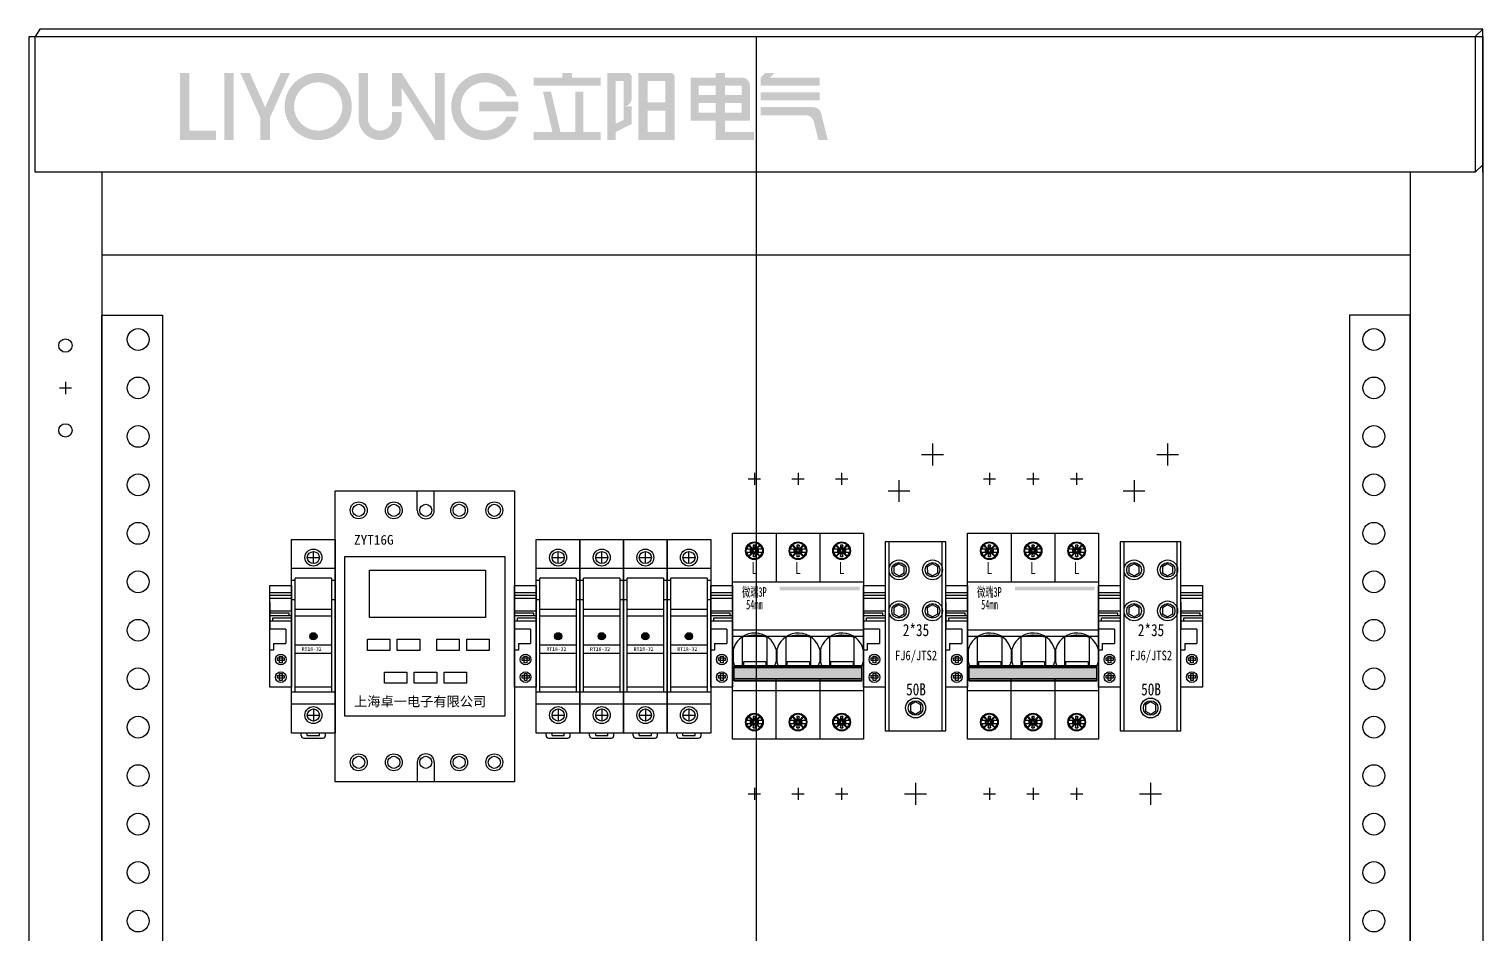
# Model space of a CAD drawing. Extents: x 978778 to 979378, y 79945 to 81548.
# Drawn here: x 978778 to 979378, y 81175 to 81548 of the extents above; entities that cross this region are included whole.
import ezdxf
from ezdxf.enums import TextEntityAlignment as Align

# ---------------------------------------------------------------- set-up
doc = ezdxf.new("R2010")
doc.units = 0
doc.header["$MEASUREMENT"] = 0
doc.linetypes.add('DASH', pattern=[0.35, 0.25, -0.1])
for name, color, linetype in [('EL-TEXT', 3, 'Continuous'), ('LY-JS-BJ', 7, 'Continuous'), ('LY-JS-YQJ', 7, 'Continuous')]:
    doc.layers.add(name, color=color, linetype=linetype)
doc.layers.add('LY-二次控制图', color=7, linetype='Continuous', lineweight=18)
doc.styles.add('-宋体', font='', dxfattribs={"width": 0.8})
doc.styles.add('LY-SJ-元器件', font='', dxfattribs={"width": 0.6, "height": 4})
doc.styles.add('LY-标签字样', font='', dxfattribs={"height": 4})
doc.styles.get('-宋体').set_extended_font_data('SimSun')
doc.styles.get('LY-SJ-元器件').set_extended_font_data('SimSun')
doc.styles.get('LY-标签字样').set_extended_font_data('SimSun')

# ---------------------------------------------------------------- blocks, each defined once
blk = doc.blocks.new('*U5')
at = {"layer": 'LY-JS-BJ', "color": 6}
blk.add_circle((0, 0), 4.5, dxfattribs=at)
blk = doc.blocks.new('*U6')
at = {"layer": 'LY-JS-BJ', "color": 0, "linetype": 'ByBlock', "lineweight": -2, "transparency": 16777216}
for p in [(0, 0), (0, -20), (0, -40), (0, -60), (0, -80), (0, -100), (0, -120), (0, -140), (0, -160), (0, -180), (0, -200), (0, -220), (0, -240)]:
    blk.add_blockref('*U5', p, dxfattribs=at)
blk = doc.blocks.new('*U7')
at = {"layer": 'LY-JS-BJ', "color": 6}
blk.add_circle((0, 0), 4.5, dxfattribs=at)
blk = doc.blocks.new('*U8')
at = {"layer": 'LY-JS-BJ', "color": 0, "linetype": 'ByBlock', "lineweight": -2, "transparency": 16777216}
for p in [(0, 0), (0, -20), (0, -40), (0, -60), (0, -80), (0, -100), (0, -120), (0, -140), (0, -160), (0, -180), (0, -200), (0, -220), (0, -240)]:
    blk.add_blockref('*U7', p, dxfattribs=at)
blk = doc.blocks.new('A$C17FD2090')
at = {"layer": 'LY-JS-BJ', "color": 0, "ltscale": 2}
for p, q in [((-2.5, 0), (2.5, 0)), ((0, 2.5), (0, -2.5))]:
    blk.add_line(p, q, dxfattribs=at)
at = {"layer": 'LY-JS-BJ', "color": 0, "linetype": 'Continuous', "lineweight": 25}
for centre in [(0, 17.5), (0, -17.5)]:
    blk.add_circle(centre, 2.75, dxfattribs=at)
blk = doc.blocks.new('911')
at = {"layer": 'LY-JS-BJ'}
for points in [[(-201.58, 15.72), (-207.13, 15.72), (-207.13, -23.88), (-199.21, -23.88), (-185.74, -23.88), (-185.74, -18.34), (-201.58, -18.34), (-201.58, -16.76)], [(-175.45, 15.72), (-180.99, 15.72), (-180.99, -23.88), (-175.45, -23.88)], [(-142.18, 15.72), (-147.73, 15.72), (-156.83, -4.52), (-165.94, 15.72), (-171.49, 15.72), (-159.61, -10.68), (-159.61, -23.88), (-154.06, -23.88), (-154.06, -10.68)], [(-96.25, -11.21), (-96.25, 15.72), (-101.79, 15.72), (-101.79, -11.21, 1), (-76.45, -11.21), (-76.45, -7.25), (-81.99, -7.25), (-81.99, -11.21, -1)], [(-76.45, 15.72), (-81.99, 15.72), (-81.99, -4.08), (-76.45, -4.08), (-76.45, 7), (-56.65, -23.88), (-51.1, -23.88), (-51.1, 15.72), (-56.65, 15.72), (-56.65, -15.17)], [(-8.45, -10.02), (-14.38, -10.02, -4.581742), (-14.38, 1.86), (-8.45, 1.86, 6.513131)], [(41.02, 12.94), (23.99, 12.94), (23.99, 15.72), (18.44, 15.72), (18.44, 12.94), (1.42, 12.94), (1.42, 8.19), (41.02, 8.19)], [(59.23, -4.08), (54.48, -4.08), (54.48, -12), (49.73, -14.38), (49.73, 10.96), (54.48, 10.96), (54.48, -4.08, 0.414214), (59.23, 0.67), (59.23, 13.34, 0.414214), (56.86, 15.72), (49.73, 15.72), (44.98, 15.72), (44.98, -23.88), (49.73, -23.88), (49.73, -19.13), (59.23, -14.38)], [(170.1, 12.94), (140.8, 12.94), (143.57, 15.72), (138.03, 15.72), (135.25, 12.94), (135.25, 8.19), (170.1, 8.19)], [(41.02, -19.13), (30.72, -19.13), (30.72, 4.63), (25.97, 4.63), (25.97, -19.13), (17.26, -19.13), (11.71, 4.63), (6.96, 4.63), (12.5, -19.13), (1.42, -19.13), (1.42, -23.88), (41.02, -23.88)], [(170.1, 4.23), (135.25, 4.23), (135.25, -0.52), (170.1, -0.52)], [(-7.74, -1.31), (-30.51, -1.31), (-30.51, -6.86), (-7.74, -6.86, 0.070346)], [(166.37, -4.48), (135.25, -4.48), (135.25, -9.23), (161.99, -9.23, -0.345496), (166.61, -12.85), (169.31, -23.88), (174.85, -23.88), (170.99, -8.1, 0.345496)]]:
    blk.add_hatch(color=7, dxfattribs=at).paths.add_polyline_path(points)
h = blk.add_hatch(color=7, dxfattribs=at)
h.paths.add_polyline_path([(-105.75, -4.08, 1), (-145.35, -4.08, 1)])
h.paths.add_polyline_path([(-139.81, -4.08, -1), (-111.29, -4.08, -1)], flags=16)
h = blk.add_hatch(color=7, dxfattribs=at)
h.paths.add_polyline_path([(84.58, 13.34, 0.414214), (82.2, 15.72), (63.19, 15.72), (63.19, -23.88), (84.58, -23.88)])
h.paths.add_polyline_path([(68.74, -19.13), (68.74, -6.46), (79.03, -6.46), (79.03, -19.13)], flags=16)
h.paths.add_polyline_path([(68.74, -1.71), (68.74, 10.96), (79.03, 10.96), (79.03, -1.71)], flags=16)
h = blk.add_hatch(color=7, dxfattribs=at)
h.paths.add_polyline_path([(124.17, 12.94), (114.27, 12.94), (114.27, 15.72), (108.72, 15.72), (108.72, 12.94), (94.07, 12.94), (94.07, -12.4), (108.72, -12.4), (108.72, -23.88), (131.29, -23.88), (131.29, -19.13), (114.27, -19.13), (114.27, -12.4), (128.92, -12.4), (128.92, 8.19, 0.414214)])
h.paths.add_polyline_path([(114.27, 8.19), (124.17, 8.19), (124.17, 2.65), (114.27, 2.65)], flags=16)
h.paths.add_polyline_path([(108.72, 8.19), (108.72, 2.65), (98.82, 2.65), (98.82, 8.19)], flags=16)
h.paths.add_polyline_path([(114.27, -2.1), (124.17, -2.1), (124.17, -7.65), (114.27, -7.65)], flags=16)
h.paths.add_polyline_path([(108.72, -2.1), (108.72, -7.65), (98.82, -7.65), (98.82, -2.1)], flags=16)
blk = doc.blocks.new('RT18保险 正视图')
at = {"layer": 'LY-JS-YQJ'}
blk.add_hatch(color=1, dxfattribs=at).paths.add_polyline_path([(1.5, -40, 1), (-1.5, -40, 1)])
for p, q in [((-9, -80), (-9, 0)), ((-9, 0), (9, 0)), ((9, 0), (9, -80)), ((0, -10.01), (0, -5.01)), ((-2.5, -7.51), (2.5, -7.51)), ((9, -12.01), (-9, -12.01)), ((-7.5, -17), (-9, -17)), ((7.5, -16), (-7.5, -16)), ((-7.5, -63), (-7.5, -16)), ((7.5, -16), (7.5, -63)), ((9, -17), (7.5, -17)), ((-7.5, -25), (-9, -25)), ((7.5, -29), (-7.5, -29)), ((9, -25), (7.5, -25)), ((7.5, -31.75), (-7.5, -31.75)), ((-7.5, -43.5), (7.5, -43.5)), ((-7.5, -46.9), (7.5, -46.9)), ((9, -63), (-9, -63)), ((7.5, -61), (-7.5, -61)), ((9, -67.99), (-9, -67.99)), ((0, -69.99), (0, -74.99)), ((-2.5, -72.49), (2.5, -72.49)), ((9, -80), (-9, -80)), ((-5, -81), (-5, -80)), ((-4, -82), (4, -82)), ((-2.5, -81), (-2.5, -80)), ((-2.5, -81), (2.5, -81)), ((2.5, -81), (2.5, -80)), ((5, -81), (5, -80))]:
    blk.add_line(p, q, dxfattribs=at)
for centre, radius in [((0, -7.51), 3.5), ((0, -7.51), 2.5), ((0, -72.49), 3.5), ((0, -72.49), 2.5)]:
    blk.add_circle(centre, radius, dxfattribs=at)
at = {"layer": 'LY-JS-YQJ', "color": 1}
blk.add_circle((0, -40), 1.5, dxfattribs=at)
at = {"layer": 'LY-JS-YQJ'}
for centre, start, end in [((-4, -81), 180, 270), ((4, -81), 270, 0)]:
    blk.add_arc(centre, 1, start, end, dxfattribs=at)
at = {"layer": 'LY-JS-YQJ', "insert": (-4.8, -44.5), "char_height": 1.5, "width": 12.3, "attachment_point": 1}
blk.add_mtext('RT18-32', dxfattribs=at)
blk = doc.blocks.new('RT18-32X-6A')
at = {"layer": 'LY-JS-YQJ'}
blk.add_blockref('RT18保险 正视图', (9, 80), dxfattribs=at)
blk = doc.blocks.new('KG316T')
at = {"layer": 'LY-JS-YQJ', "color": 0, "lineweight": -3}
for p, q in [((32.97, 111.67), (32.97, 119.67)), ((39.97, 111.67), (39.97, 119.67)), ((32.97, 7.67), (32.97, -0.33)), ((39.97, 7.67), (39.97, -0.33))]:
    blk.add_line(p, q, dxfattribs=at)
for points in [[(-0.9, 119.67), (73.1, 119.67), (73.1, -0.33), (-0.9, -0.33)], [(3.1, 92.67), (69.1, 92.67), (69.1, 26.67), (3.1, 26.67)]]:
    blk.add_lwpolyline(points, close=True, dxfattribs=at)
at = {"layer": 'LY-JS-YQJ'}
for points in [[(13.22, 86.96), (61.18, 86.96), (61.18, 67.43), (13.22, 67.43)], [(12.41, 58.52), (21.7, 58.52), (21.7, 53.88), (12.41, 53.88)], [(24.73, 58.52), (34.01, 58.52), (34.01, 53.88), (24.73, 53.88)], [(41.05, 58.52), (50.33, 58.52), (50.33, 53.88), (41.05, 53.88)], [(53.37, 58.52), (62.65, 58.52), (62.65, 53.88), (53.37, 53.88)], [(19.42, 44.91), (28.7, 44.91), (28.7, 40.28), (19.42, 40.28)], [(31.73, 44.91), (41.02, 44.91), (41.02, 40.28), (31.73, 40.28)], [(44.05, 44.91), (53.33, 44.91), (53.33, 40.28), (44.05, 40.28)]]:
    blk.add_lwpolyline(points, close=True, dxfattribs=at)
for centre, radius in [((8.8, 111.67), 3.5), ((8.8, 111.67), 2.5), ((23.3, 111.67), 3.5), ((23.3, 111.67), 2.5), ((36.47, 111.67), 2.5), ((50.26, 111.67), 3.5), ((50.26, 111.67), 2.5), ((64.77, 111.67), 3.5), ((64.77, 111.67), 2.5), ((8.8, 7.67), 3.5), ((8.8, 7.67), 2.5), ((23.3, 7.67), 3.5), ((23.3, 7.67), 2.5), ((36.47, 7.67), 2.5), ((50.26, 7.67), 3.5), ((50.26, 7.67), 2.5), ((64.77, 7.67), 3.5), ((64.77, 7.67), 2.5)]:
    blk.add_circle(centre, radius, dxfattribs=at)
for centre, start, end in [((36.47, 111.67), 180, 0), ((36.47, 7.67), 0, 180)]:
    blk.add_arc(centre, 3.5, start, end, dxfattribs=at)
at = {"layer": 'LY-JS-YQJ', "color": 0, "lineweight": -3, "char_height": 4, "attachment_point": 1, "style": 'LY-标签字样'}
for s, width, insert in [('ZYT16G', 17.7874, (6.88, 101.5)), ('上海卓一电子有限公司', 56.7224, (6.88, 34.77))]:
    blk.add_mtext_dynamic_manual_height_columns(s, width=width, gutter_width=20, heights=[0], dxfattribs=dict(at, insert=insert))
blk = doc.blocks.new('端子堵头')
at = {"layer": 'LY-JS-YQJ'}
for p, q in [((0, 39.03), (9, 39.03)), ((0, 37.96), (9, 37.96)), ((0, 36.73), (9, 36.73)), ((0, 35), (0, 24)), ((0, 31.48), (9, 31.48)), ((7.97, 30.59), (0, 30.59)), ((7.97, 29.53), (7.97, 30.59)), ((9, 35), (9, 24)), ((9, 34.58), (9, 33.47)), ((0, 29.53), (9, 29.53)), ((0, 27.32), (9, 27.32)), ((1.25, 27.32), (1.25, 28.56)), ((1.25, 28.56), (9, 28.56)), ((6.66, 24), (0, 24)), ((6.66, 24), (6.66, 18)), ((1.59, 15.27), (0, 15.27)), ((1.59, 18), (1.59, 15.27)), ((1.59, 18), (6.66, 18))]:
    blk.add_line(p, q, dxfattribs=at)
for points in [[(0, 42), (9, 42), (9, 0), (0, 0)], [(3.2, 12.05), (6.01, 12.05), (6.01, 10.99), (3.2, 10.99)], [(5.06, 12.84), (5.06, 10.03), (3.99, 10.03), (3.99, 12.84)], [(3.2, 4.76), (6.01, 4.76), (6.01, 3.69), (3.2, 3.69)], [(5.13, 5.6), (5.13, 2.79), (4.06, 2.79), (4.06, 5.6)]]:
    blk.add_lwpolyline(points, close=True, dxfattribs=at)
for centre in [(4.54, 11.43), (4.54, 4.14)]:
    blk.add_circle(centre, 2.23, dxfattribs=at)
blk = doc.blocks.new('A$C6ECE46AB')
at = {"layer": 'LY-二次控制图', "lineweight": -3}
for name, p in [('RT18-32X-6A', (9, -40)), ('RT18-32X-6A', (27, -40)), ('RT18-32X-6A', (45, -40)), ('RT18-32X-6A', (63, -40)), ('端子堵头', (0, -21)), ('端子堵头', (81, -21))]:
    blk.add_blockref(name, p, dxfattribs=at)
blk = doc.blocks.new('端子50B-2x35 1只')
at = {"color": 1}
for p, q in [((19.53, 118.51), (19.53, 109.51)), ((15.03, 114), (24.03, 114)), ((5.68, 103.51), (5.68, 94.51)), ((1.18, 99), (10.18, 99)), ((12.5, -21.5), (12.5, -30.5)), ((8, -26.01), (17, -26.01))]:
    blk.add_line(p, q, dxfattribs=at)
for p, q in [((25, 78), (0, 78)), ((0, 78), (0, 0)), ((1.5, 78), (1.5, 0)), ((23.5, 0), (23.5, 78)), ((25, 0), (25, 78)), ((0, 0), (25, 0))]:
    blk.add_line(p, q)
for points in [[(5.69, 63.93), (7.85, 65.19), (7.84, 67.68), (5.67, 68.92), (3.52, 67.67), (3.53, 65.17)], [(19.54, 63.93), (21.7, 65.19), (21.69, 67.68), (19.53, 68.92), (17.37, 67.67), (17.38, 65.17)], [(5.69, 47.02), (7.85, 48.27), (7.84, 50.77), (5.67, 52.01), (3.52, 50.75), (3.53, 48.26)], [(19.54, 47.02), (21.7, 48.27), (21.69, 50.77), (19.53, 52.01), (17.37, 50.75), (17.38, 48.26)], [(12.55, 6.92), (14.7, 8.18), (14.7, 10.67), (12.53, 11.91), (10.37, 10.66), (10.38, 8.16)]]:
    blk.add_lwpolyline(points, close=True)
for centre, radius in [((5.68, 66.43), 4.11), ((5.68, 66.43), 3.02), ((19.53, 66.43), 4.11), ((19.53, 66.43), 3.02), ((5.68, 49.51), 4.11), ((5.68, 49.51), 3.02), ((19.53, 49.51), 4.11), ((19.53, 49.51), 3.02), ((12.54, 9.42), 4.11), ((12.54, 9.42), 3.02)]:
    blk.add_circle(centre, radius)
for p in [(-9, 18), (25, 18)]:
    blk.add_blockref('端子堵头', p)
at = {"layer": 'EL-TEXT', "color": 0, "linetype": 'ByBlock', "lineweight": -3, "style": '-宋体', "width": 0.8}
for s, height, p in [('2*35', 5, (12.7, 41.58)), ('FJ6/JTS2', 4, (12.7, 31.11)), ('50B', 5, (12.7, 17.12))]:
    blk.add_text(s, height=height, dxfattribs=at).set_placement(p, align=Align.MIDDLE_CENTER)
blk = doc.blocks.new('微端3P-54mm-2022.1')
h = blk.add_hatch(color=3)
h.dxf.hatch_style = 1
h.paths.add_polyline_path([(52.5, 19), (52.5, 20.5), (19.5, 20.5), (19.5, 19)])
h = blk.add_hatch(color=0)
h.dxf.hatch_style = 1
h.paths.add_polyline_path([(53.3, -17.47), (53.3, -12.97), (0.7, -12.97), (0.7, -17.47)])
at = {"color": 1}
for p, q in [((9, 67.5), (9, 62.5)), ((27, 67.5), (27, 62.5)), ((45, 67.5), (45, 62.5)), ((6.5, 65), (11.5, 65)), ((24.5, 65), (29.5, 65)), ((42.5, 65), (47.5, 65)), ((0, 0), (54, 0)), ((6.5, -65), (11.5, -65)), ((9, -62.5), (9, -67.5)), ((24.5, -65), (29.5, -65)), ((27, -62.5), (27, -67.5)), ((42.5, -65), (47.5, -65)), ((45, -62.5), (45, -67.5))]:
    blk.add_line(p, q, dxfattribs=at)
at = {"color": 0}
for p, q in [((0, -42.5), (0, 42.5)), ((0, 42.5), (54, 42.5)), ((18, 42.5), (18, 22.5)), ((36, 42.5), (36, 22.5)), ((54, 42.5), (54, -42.5)), ((0, 22.5), (54, 22.5)), ((54, 2.5), (0, 2.5)), ((18, -42.5), (18, -17.47)), ((36, -17.47), (36, -42.5)), ((54, -22.5), (0, -22.5)), ((54, -42.5), (0, -42.5))]:
    blk.add_line(p, q, dxfattribs=at)
at = {"color": 0, "linetype": 'Continuous', "lineweight": 25}
for p, q in [((6.7, 37.82), (6.49, 37.61)), ((6.49, 37.61), (6.6, 37.5)), ((6.6, 37.5), (8.15, 35.95)), ((6.81, 37.71), (6.7, 37.82)), ((8.39, 36.13), (6.81, 37.71)), ((8.5, 37.66), (8.5, 36.46)), ((8.5, 37.66), (8.85, 36.31)), ((9.5, 37.66), (8.5, 37.66)), ((8.5, 36.46), (8.85, 35.96)), ((9.15, 36.31), (8.85, 36.31)), ((8.85, 36.31), (8.85, 35.96)), ((9.5, 37.66), (9.15, 36.31)), ((9.5, 36.46), (9.15, 35.96)), ((9.15, 35.96), (9.15, 36.31)), ((9.5, 36.46), (9.5, 37.66)), ((11.19, 37.71), (9.61, 36.13)), ((9.85, 35.95), (11.4, 37.5)), ((11.3, 37.82), (11.19, 37.71)), ((11.51, 37.61), (11.3, 37.82)), ((11.4, 37.5), (11.51, 37.61)), ((24.7, 37.82), (24.49, 37.61)), ((24.49, 37.61), (24.6, 37.5)), ((24.6, 37.5), (26.15, 35.95)), ((24.81, 37.71), (24.7, 37.82)), ((26.39, 36.13), (24.81, 37.71)), ((27.5, 37.66), (26.5, 37.66)), ((26.5, 37.66), (26.5, 36.46)), ((26.5, 37.66), (26.85, 36.31)), ((26.5, 36.46), (26.85, 35.96)), ((26.85, 36.31), (26.85, 35.96)), ((27.15, 36.31), (26.85, 36.31)), ((27.5, 37.66), (27.15, 36.31)), ((27.5, 36.46), (27.15, 35.96)), ((27.15, 35.96), (27.15, 36.31)), ((27.5, 36.46), (27.5, 37.66)), ((29.19, 37.71), (27.61, 36.13)), ((27.85, 35.95), (29.4, 37.5)), ((29.3, 37.82), (29.19, 37.71)), ((29.51, 37.61), (29.3, 37.82)), ((29.4, 37.5), (29.51, 37.61)), ((42.7, 37.82), (42.49, 37.61)), ((42.49, 37.61), (42.6, 37.5)), ((42.6, 37.5), (44.15, 35.95)), ((42.81, 37.71), (42.7, 37.82)), ((44.39, 36.13), (42.81, 37.71)), ((44.5, 37.66), (44.85, 36.31)), ((45.5, 37.66), (44.5, 37.66)), ((44.5, 37.66), (44.5, 36.46)), ((44.5, 36.46), (44.85, 35.96)), ((44.85, 36.31), (44.85, 35.96)), ((45.15, 36.31), (44.85, 36.31)), ((45.5, 37.66), (45.15, 36.31)), ((45.5, 36.46), (45.15, 35.96)), ((45.15, 35.96), (45.15, 36.31)), ((45.5, 36.46), (45.5, 37.66)), ((47.19, 37.71), (45.61, 36.13)), ((45.85, 35.95), (47.4, 37.5)), ((47.3, 37.82), (47.19, 37.71)), ((47.51, 37.61), (47.3, 37.82)), ((47.4, 37.5), (47.51, 37.61)), ((5.58, 34.71), (7.95, 34.71)), ((7.95, 35.91), (5.59, 35.91)), ((6.6, 33.12), (6.49, 33.01)), ((6.49, 33.01), (6.7, 32.8)), ((8.15, 34.67), (6.6, 33.12)), ((6.7, 32.8), (6.81, 32.91)), ((6.81, 32.91), (8.39, 34.49)), ((7.25, 35.91), (7.25, 34.71)), ((7.25, 35.91), (8, 35.46)), ((7.25, 34.71), (8, 35.16)), ((8, 35.46), (8, 35.16)), ((8.25, 35.46), (8, 35.46)), ((8, 35.16), (8.25, 35.16)), ((8.5, 34.16), (8.85, 34.65)), ((8.5, 32.96), (8.85, 34.31)), ((8.5, 34.16), (8.5, 32.96)), ((8.5, 32.96), (9.5, 32.96)), ((8.85, 34.65), (8.85, 34.31)), ((8.85, 34.31), (9.15, 34.31)), ((9, 31.81), (9, 32.06)), ((9.5, 34.16), (9.15, 34.66)), ((9.15, 34.31), (9.15, 34.66)), ((9.15, 34.31), (9.5, 32.96)), ((9.5, 32.96), (9.5, 34.16)), ((9.61, 34.49), (11.19, 32.91)), ((10, 35.46), (9.75, 35.46)), ((9.75, 35.16), (10, 35.16)), ((11.4, 33.12), (9.85, 34.67)), ((10.75, 35.91), (10, 35.46)), ((10, 35.16), (10, 35.46)), ((10.75, 34.71), (10, 35.16)), ((12.42, 35.91), (10.05, 35.91)), ((10.05, 34.71), (12.41, 34.71)), ((10.75, 34.71), (10.75, 35.91)), ((11.19, 32.91), (11.3, 32.8)), ((11.3, 32.8), (11.51, 33.01)), ((11.51, 33.01), (11.4, 33.12)), ((23.58, 34.71), (25.95, 34.71)), ((25.95, 35.91), (23.59, 35.91)), ((24.6, 33.12), (24.49, 33.01)), ((24.49, 33.01), (24.7, 32.8)), ((26.15, 34.67), (24.6, 33.12)), ((24.7, 32.8), (24.81, 32.91)), ((24.81, 32.91), (26.39, 34.49)), ((25.25, 35.91), (25.25, 34.71)), ((25.25, 35.91), (26, 35.46)), ((25.25, 34.71), (26, 35.16)), ((26, 35.46), (26, 35.16)), ((26.25, 35.46), (26, 35.46)), ((26, 35.16), (26.25, 35.16)), ((26.5, 34.16), (26.85, 34.65)), ((26.5, 32.96), (26.85, 34.31)), ((26.5, 34.16), (26.5, 32.96)), ((26.5, 32.96), (27.5, 32.96)), ((26.85, 34.65), (26.85, 34.31)), ((26.85, 34.31), (27.15, 34.31)), ((27, 31.81), (27, 32.06)), ((27.15, 34.31), (27.15, 34.66)), ((27.5, 34.16), (27.15, 34.66)), ((27.15, 34.31), (27.5, 32.96)), ((27.5, 32.96), (27.5, 34.16)), ((27.61, 34.49), (29.19, 32.91)), ((28, 35.46), (27.75, 35.46)), ((27.75, 35.16), (28, 35.16)), ((29.4, 33.12), (27.85, 34.67)), ((28.75, 35.91), (28, 35.46)), ((28, 35.16), (28, 35.46)), ((28.75, 34.71), (28, 35.16)), ((30.42, 35.91), (28.05, 35.91)), ((28.05, 34.71), (30.41, 34.71)), ((28.75, 34.71), (28.75, 35.91)), ((29.19, 32.91), (29.3, 32.8)), ((29.3, 32.8), (29.51, 33.01)), ((29.51, 33.01), (29.4, 33.12)), ((41.58, 34.71), (43.95, 34.71)), ((43.95, 35.91), (41.59, 35.91)), ((42.6, 33.12), (42.49, 33.01)), ((42.49, 33.01), (42.7, 32.8)), ((44.15, 34.67), (42.6, 33.12)), ((42.7, 32.8), (42.81, 32.91)), ((42.81, 32.91), (44.39, 34.49)), ((43.25, 35.91), (43.25, 34.71)), ((43.25, 35.91), (44, 35.46)), ((43.25, 34.71), (44, 35.16)), ((44, 35.46), (44, 35.16)), ((44.25, 35.46), (44, 35.46)), ((44, 35.16), (44.25, 35.16)), ((44.5, 34.16), (44.85, 34.65)), ((44.5, 32.96), (44.85, 34.31)), ((44.5, 34.16), (44.5, 32.96)), ((44.5, 32.96), (45.5, 32.96)), ((44.85, 34.65), (44.85, 34.31)), ((44.85, 34.31), (45.15, 34.31)), ((45, 31.81), (45, 32.06)), ((45.15, 34.31), (45.15, 34.66)), ((45.5, 34.16), (45.15, 34.66)), ((45.15, 34.31), (45.5, 32.96)), ((45.5, 32.96), (45.5, 34.16)), ((45.61, 34.49), (47.19, 32.91)), ((46, 35.46), (45.75, 35.46)), ((45.75, 35.16), (46, 35.16)), ((47.4, 33.12), (45.85, 34.67)), ((46.75, 35.91), (46, 35.46)), ((46, 35.16), (46, 35.46)), ((46.75, 34.71), (46, 35.16)), ((48.42, 35.91), (46.05, 35.91)), ((46.05, 34.71), (48.41, 34.71)), ((46.75, 34.71), (46.75, 35.91)), ((47.19, 32.91), (47.3, 32.8)), ((47.3, 32.8), (47.51, 33.01)), ((47.51, 33.01), (47.4, 33.12)), ((0.25, -5.47), (0.25, -10.49)), ((4.1, -12.22), (4.1, -0.35)), ((14.1, -0.35), (14.1, -12.22)), ((17.95, -5.47), (17.95, -10.49)), ((18.25, -5.47), (18.25, -10.49)), ((22.1, -12.22), (22.1, -0.35)), ((32.1, -0.35), (32.1, -12.22)), ((35.95, -5.47), (35.95, -10.49)), ((36.25, -5.47), (36.25, -10.49)), ((40.1, -12.22), (40.1, -0.35)), ((50.1, -0.35), (50.1, -12.22)), ((53.95, -5.47), (53.95, -10.49)), ((4.45, -10.38), (4.45, -12.22)), ((4.45, -10.38), (13.75, -10.38)), ((13.75, -10.38), (13.75, -12.22)), ((22.45, -10.38), (22.45, -12.22)), ((22.45, -10.38), (31.75, -10.38)), ((31.75, -10.38), (31.75, -12.22)), ((40.45, -10.38), (40.45, -12.22)), ((40.45, -10.38), (49.75, -10.38)), ((49.75, -10.38), (49.75, -12.22)), ((53.3, -12.22), (0.7, -12.22)), ((0.7, -18.44), (0.7, -12.22)), ((53.3, -12.44), (0.7, -12.44)), ((53.3, -12.97), (0.7, -12.97)), ((0.7, -17.47), (53.3, -17.47)), ((53.3, -18.44), (53.3, -12.22)), ((0.7, -18.13), (53.3, -18.13)), ((0.7, -18.44), (53.3, -18.44)), ((5.58, -36), (7.95, -36)), ((7.95, -34.8), (5.59, -34.8)), ((6.7, -32.89), (6.49, -33.1)), ((6.49, -33.1), (6.6, -33.21)), ((6.6, -33.21), (8.15, -34.76)), ((6.81, -33), (6.7, -32.89)), ((8.39, -34.58), (6.81, -33)), ((7.25, -34.8), (7.25, -36)), ((7.25, -34.8), (8, -35.25)), ((7.25, -36), (8, -35.55)), ((8, -35.25), (8, -35.55)), ((8.25, -35.25), (8, -35.25)), ((8, -35.55), (8.25, -35.55)), ((8.5, -33.05), (8.85, -34.4)), ((9.5, -33.05), (8.5, -33.05)), ((8.5, -33.05), (8.5, -34.25)), ((8.5, -34.25), (8.85, -34.75)), ((9.15, -34.4), (8.85, -34.4)), ((8.85, -34.4), (8.85, -34.75)), ((9.5, -33.05), (9.15, -34.4)), ((9.5, -34.25), (9.15, -34.75)), ((9.15, -34.75), (9.15, -34.4)), ((9.5, -34.25), (9.5, -33.05)), ((11.19, -33), (9.61, -34.58)), ((10, -35.25), (9.75, -35.25)), ((9.75, -35.55), (10, -35.55)), ((9.85, -34.76), (11.4, -33.21)), ((10.75, -34.8), (10, -35.25)), ((10, -35.55), (10, -35.25)), ((10.75, -36), (10, -35.55)), ((12.42, -34.8), (10.05, -34.8)), ((10.05, -36), (12.41, -36)), ((10.75, -36), (10.75, -34.8)), ((11.3, -32.89), (11.19, -33)), ((11.51, -33.1), (11.3, -32.89)), ((11.4, -33.21), (11.51, -33.1)), ((23.58, -36), (25.95, -36)), ((25.95, -34.8), (23.59, -34.8)), ((24.7, -32.89), (24.49, -33.1)), ((24.49, -33.1), (24.6, -33.21)), ((24.6, -33.21), (26.15, -34.76)), ((24.81, -33), (24.7, -32.89)), ((26.39, -34.58), (24.81, -33)), ((25.25, -34.8), (25.25, -36)), ((25.25, -34.8), (26, -35.25)), ((25.25, -36), (26, -35.55)), ((26, -35.25), (26, -35.55)), ((26.25, -35.25), (26, -35.25)), ((26, -35.55), (26.25, -35.55)), ((26.5, -33.05), (26.5, -34.25)), ((27.5, -33.05), (26.5, -33.05)), ((26.5, -33.05), (26.85, -34.4)), ((26.5, -34.25), (26.85, -34.75)), ((27.15, -34.4), (26.85, -34.4)), ((26.85, -34.4), (26.85, -34.75)), ((27.5, -33.05), (27.15, -34.4)), ((27.5, -34.25), (27.15, -34.75)), ((27.15, -34.75), (27.15, -34.4)), ((27.5, -34.25), (27.5, -33.05)), ((29.19, -33), (27.61, -34.58)), ((28, -35.25), (27.75, -35.25)), ((27.75, -35.55), (28, -35.55)), ((27.85, -34.76), (29.4, -33.21)), ((28.75, -34.8), (28, -35.25)), ((28, -35.55), (28, -35.25)), ((28.75, -36), (28, -35.55)), ((30.42, -34.8), (28.05, -34.8)), ((28.05, -36), (30.41, -36)), ((28.75, -36), (28.75, -34.8)), ((29.3, -32.89), (29.19, -33)), ((29.51, -33.1), (29.3, -32.89)), ((29.4, -33.21), (29.51, -33.1)), ((41.58, -36), (43.95, -36)), ((43.95, -34.8), (41.59, -34.8)), ((42.7, -32.89), (42.49, -33.1)), ((42.49, -33.1), (42.6, -33.21)), ((42.6, -33.21), (44.15, -34.76)), ((42.81, -33), (42.7, -32.89)), ((44.39, -34.58), (42.81, -33)), ((43.25, -34.8), (44, -35.25)), ((43.25, -34.8), (43.25, -36)), ((43.25, -36), (44, -35.55)), ((44, -35.25), (44, -35.55)), ((44.25, -35.25), (44, -35.25)), ((44, -35.55), (44.25, -35.55)), ((44.5, -33.05), (44.85, -34.4)), ((45.5, -33.05), (44.5, -33.05)), ((44.5, -33.05), (44.5, -34.25)), ((44.5, -34.25), (44.85, -34.75)), ((44.85, -34.4), (44.85, -34.75)), ((45.15, -34.4), (44.85, -34.4)), ((45.5, -33.05), (45.15, -34.4)), ((45.5, -34.25), (45.15, -34.75)), ((45.15, -34.75), (45.15, -34.4)), ((45.5, -34.25), (45.5, -33.05)), ((47.19, -33), (45.61, -34.58)), ((46, -35.25), (45.75, -35.25)), ((45.75, -35.55), (46, -35.55)), ((45.85, -34.76), (47.4, -33.21)), ((46.75, -34.8), (46, -35.25)), ((46, -35.55), (46, -35.25)), ((46.75, -36), (46, -35.55)), ((48.42, -34.8), (46.05, -34.8)), ((46.05, -36), (48.41, -36)), ((46.75, -36), (46.75, -34.8)), ((47.3, -32.89), (47.19, -33)), ((47.51, -33.1), (47.3, -32.89)), ((47.4, -33.21), (47.51, -33.1)), ((6.6, -37.59), (6.49, -37.7)), ((6.49, -37.7), (6.7, -37.91)), ((8.15, -36.04), (6.6, -37.59)), ((6.7, -37.91), (6.81, -37.8)), ((6.81, -37.8), (8.39, -36.22)), ((8.5, -36.55), (8.85, -36.05)), ((8.5, -37.75), (8.85, -36.4)), ((8.5, -36.55), (8.5, -37.75)), ((8.5, -37.75), (9.5, -37.75)), ((8.85, -36.05), (8.85, -36.4)), ((8.85, -36.4), (9.15, -36.4)), ((9, -38.9), (9, -38.65)), ((9.5, -36.55), (9.15, -36.05)), ((9.15, -36.4), (9.15, -36.05)), ((9.15, -36.4), (9.5, -37.75)), ((9.5, -37.75), (9.5, -36.55)), ((9.61, -36.22), (11.19, -37.8)), ((11.4, -37.59), (9.85, -36.04)), ((11.19, -37.8), (11.3, -37.91)), ((11.3, -37.91), (11.51, -37.7)), ((11.51, -37.7), (11.4, -37.59)), ((24.6, -37.59), (24.49, -37.7)), ((24.49, -37.7), (24.7, -37.91)), ((26.15, -36.04), (24.6, -37.59)), ((24.7, -37.91), (24.81, -37.8)), ((24.81, -37.8), (26.39, -36.22)), ((26.5, -36.55), (26.85, -36.05)), ((26.5, -37.75), (26.85, -36.4)), ((26.5, -36.55), (26.5, -37.75)), ((26.5, -37.75), (27.5, -37.75)), ((26.85, -36.05), (26.85, -36.4)), ((26.85, -36.4), (27.15, -36.4)), ((27, -38.9), (27, -38.65)), ((27.15, -36.4), (27.15, -36.05)), ((27.5, -36.55), (27.15, -36.05)), ((27.15, -36.4), (27.5, -37.75)), ((27.5, -37.75), (27.5, -36.55)), ((27.61, -36.22), (29.19, -37.8)), ((29.4, -37.59), (27.85, -36.04)), ((29.19, -37.8), (29.3, -37.91)), ((29.3, -37.91), (29.51, -37.7)), ((29.51, -37.7), (29.4, -37.59)), ((42.6, -37.59), (42.49, -37.7)), ((42.49, -37.7), (42.7, -37.91)), ((44.15, -36.04), (42.6, -37.59)), ((42.7, -37.91), (42.81, -37.8)), ((42.81, -37.8), (44.39, -36.22)), ((44.5, -36.55), (44.85, -36.05)), ((44.5, -37.75), (44.85, -36.4)), ((44.5, -36.55), (44.5, -37.75)), ((44.5, -37.75), (45.5, -37.75)), ((44.85, -36.05), (44.85, -36.4)), ((44.85, -36.4), (45.15, -36.4)), ((45, -38.9), (45, -38.65)), ((45.15, -36.4), (45.15, -36.05)), ((45.5, -36.55), (45.15, -36.05)), ((45.15, -36.4), (45.5, -37.75)), ((45.5, -37.75), (45.5, -36.55)), ((45.61, -36.22), (47.19, -37.8)), ((47.4, -37.59), (45.85, -36.04)), ((47.19, -37.8), (47.3, -37.91)), ((47.3, -37.91), (47.51, -37.7)), ((47.51, -37.7), (47.4, -37.59))]:
    blk.add_line(p, q, dxfattribs=at)
at = {"color": 0}
for centre, radius in [((9, 35.31), 3.64), ((9, 35.31), 3.39), ((27, 35.31), 3.64), ((27, 35.31), 3.39), ((45, 35.31), 3.64), ((45, 35.31), 3.39), ((9, -35.4), 3.64), ((9, -35.4), 3.39), ((27, -35.4), 3.64), ((27, -35.4), 3.39), ((45, -35.4), 3.64), ((45, -35.4), 3.39)]:
    blk.add_circle(centre, radius, dxfattribs=at)
at = {"color": 0, "linetype": 'Continuous', "lineweight": 25}
for centre in [(9, 35.31), (27, 35.31), (45, 35.31), (9, -35.4), (27, -35.4), (45, -35.4)]:
    blk.add_circle(centre, 3.5, dxfattribs=at)
for centre, radius, start, end in [((9, 35.31), 3.25, 137.64536, 169.36129), ((9, 35.31), 3.25, 47.64536, 132.35464), ((7.95, 36.46), 0.552, 270, 359.99998), ((10.05, 36.46), 0.552, 180, 270), ((9, 35.31), 3.25, 10.63871, 42.35464), ((27, 35.31), 3.25, 137.64536, 169.36129), ((27, 35.31), 3.25, 47.64536, 132.35464), ((25.95, 36.46), 0.552, 270, 359.99998), ((28.05, 36.46), 0.552, 180, 270), ((27, 35.31), 3.25, 10.63871, 42.35464), ((45, 35.31), 3.25, 137.64536, 169.36129), ((45, 35.31), 3.25, 47.64536, 132.35464), ((43.95, 36.46), 0.552, 270, 359.99998), ((46.05, 36.46), 0.552, 180, 270), ((45, 35.31), 3.25, 10.63871, 42.35464), ((9, 35.31), 3.25, 190.63871, 222.35464), ((9, 35.31), 3.25, 227.64536, 312.35465), ((7.95, 34.16), 0.552, 0, 89.99998), ((8.06, 37.76), 2.31, 274.68687, 276.01098), ((8.06, 32.85), 2.31, 83.23396, 85.2255), ((8.18, 36.73), 1.27, 275.74089, 278.13724), ((8.23, 34.32), 0.834, 77.87533, 83.34886), ((8.25, 36.21), 0.747, 278.13318, 282.18589), ((8.31, 35.96), 0.494, 282.02026, 298.83602), ((8.3, 34.65), 0.5, 58.0737, 77.8061), ((8.23, 36.09), 0.641, 299.00842, 316.94231), ((8.23, 34.53), 0.636, 37.8376, 58.38348), ((8.33, 36), 0.506, 316.51826, 337.4465), ((8.35, 34.62), 0.49, 22.02904, 37.48553), ((8.03, 36.13), 0.834, 337.60127, 343.05316), ((8.11, 34.52), 0.747, 18.16941, 22.23785), ((7.61, 34.36), 1.27, 15.76814, 18.17351), ((6.62, 36.56), 2.31, 342.93882, 344.92276), ((6.61, 34.07), 2.31, 14.71022, 16.03927), ((11.38, 36.56), 2.31, 195.07731, 196.40129), ((11.38, 34.06), 2.31, 162.93881, 164.92276), ((10.39, 36.26), 1.27, 196.13123, 198.52732), ((9.97, 34.49), 0.834, 157.60127, 163.05316), ((9.89, 36.09), 0.747, 198.52327, 202.57553), ((9.65, 35.99), 0.49, 202.36733, 217.76166), ((9.67, 34.62), 0.506, 136.51826, 157.4465), ((9.77, 36.09), 0.636, 218.11318, 238.57655), ((9.77, 34.53), 0.641, 119.00822, 136.94227), ((9.7, 35.97), 0.5, 238.26897, 257.92195), ((9.69, 34.65), 0.494, 102.02102, 118.83586), ((10.05, 34.16), 0.552, 90, 180.00002), ((9.77, 36.3), 0.834, 257.99032, 263.442), ((9.75, 34.41), 0.747, 98.13424, 102.18669), ((9.82, 33.89), 1.27, 95.74209, 98.13829), ((9.94, 37.76), 2.31, 263.32767, 265.31154), ((9.94, 32.85), 2.31, 94.68813, 96.01216), ((9, 35.31), 3.25, 317.64536, 349.36129), ((27, 35.31), 3.25, 190.63871, 222.35464), ((27, 35.31), 3.25, 227.64536, 312.35465), ((25.95, 34.16), 0.552, 0, 89.99998), ((26.06, 37.76), 2.31, 274.68687, 276.01098), ((26.06, 32.85), 2.31, 83.23396, 85.2255), ((26.18, 36.73), 1.27, 275.74089, 278.13724), ((26.23, 34.32), 0.834, 77.87533, 83.34886), ((26.25, 36.21), 0.747, 278.13318, 282.18589), ((26.31, 35.96), 0.494, 282.02026, 298.83602), ((26.3, 34.65), 0.5, 58.0737, 77.8061), ((26.23, 36.09), 0.641, 299.00842, 316.94231), ((26.23, 34.53), 0.636, 37.8376, 58.38348), ((26.33, 36), 0.506, 316.51826, 337.4465), ((26.35, 34.62), 0.49, 22.02904, 37.48553), ((26.03, 36.13), 0.834, 337.60127, 343.05316), ((26.11, 34.52), 0.747, 18.16941, 22.23785), ((25.61, 34.36), 1.27, 15.76814, 18.17351), ((24.62, 36.56), 2.31, 342.93882, 344.92276), ((24.61, 34.07), 2.31, 14.71022, 16.03927), ((29.38, 36.56), 2.31, 195.07731, 196.40129), ((29.38, 34.06), 2.31, 162.93881, 164.92276), ((28.39, 36.26), 1.27, 196.13123, 198.52732), ((27.97, 34.49), 0.834, 157.60127, 163.05316), ((27.89, 36.09), 0.747, 198.52327, 202.57553), ((27.65, 35.99), 0.49, 202.36733, 217.76166), ((27.67, 34.62), 0.506, 136.51826, 157.4465), ((27.77, 36.09), 0.636, 218.11318, 238.57655), ((27.77, 34.53), 0.641, 119.00822, 136.94227), ((27.7, 35.97), 0.5, 238.26897, 257.92195), ((27.69, 34.65), 0.494, 102.02102, 118.83586), ((28.05, 34.16), 0.552, 90, 180.00002), ((27.77, 36.3), 0.834, 257.99032, 263.442), ((27.75, 34.41), 0.747, 98.13424, 102.18669), ((27.82, 33.89), 1.27, 95.74209, 98.13829), ((27.94, 37.76), 2.31, 263.32767, 265.31154), ((27.94, 32.85), 2.31, 94.68813, 96.01216), ((27, 35.31), 3.25, 317.64536, 349.36129), ((45, 35.31), 3.25, 190.63871, 222.35464), ((45, 35.31), 3.25, 227.64536, 312.35465), ((43.95, 34.16), 0.552, 0, 89.99998), ((44.06, 37.76), 2.31, 274.68687, 276.01098), ((44.06, 32.85), 2.31, 83.23396, 85.2255), ((44.18, 36.73), 1.27, 275.74089, 278.13724), ((44.23, 34.32), 0.834, 77.87533, 83.34886), ((44.25, 36.21), 0.747, 278.13318, 282.18589), ((44.31, 35.96), 0.494, 282.02026, 298.83602), ((44.3, 34.65), 0.5, 58.0737, 77.8061), ((44.23, 36.09), 0.641, 299.00842, 316.94231), ((44.23, 34.53), 0.636, 37.8376, 58.38348), ((44.33, 36), 0.506, 316.51826, 337.4465), ((44.35, 34.62), 0.49, 22.02904, 37.48553), ((44.03, 36.13), 0.834, 337.60127, 343.05316), ((44.11, 34.52), 0.747, 18.16941, 22.23785), ((43.61, 34.36), 1.27, 15.76814, 18.17351), ((42.62, 36.56), 2.31, 342.93882, 344.92276), ((42.61, 34.07), 2.31, 14.71022, 16.03927), ((47.38, 36.56), 2.31, 195.07731, 196.40129), ((47.38, 34.06), 2.31, 162.93881, 164.92276), ((46.39, 36.26), 1.27, 196.13123, 198.52732), ((45.97, 34.49), 0.834, 157.60127, 163.05316), ((45.89, 36.09), 0.747, 198.52327, 202.57553), ((45.65, 35.99), 0.49, 202.36733, 217.76166), ((45.67, 34.62), 0.506, 136.51826, 157.4465), ((45.77, 36.09), 0.636, 218.11318, 238.57655), ((45.77, 34.53), 0.641, 119.00822, 136.94227), ((45.7, 35.97), 0.5, 238.26897, 257.92195), ((45.69, 34.65), 0.494, 102.02102, 118.83586), ((46.05, 34.16), 0.552, 90, 180.00002), ((45.77, 36.3), 0.834, 257.99032, 263.442), ((45.75, 34.41), 0.747, 98.13424, 102.18669), ((45.82, 33.89), 1.27, 95.74209, 98.13829), ((45.94, 37.76), 2.31, 263.32767, 265.31154), ((45.94, 32.85), 2.31, 94.68813, 96.01216), ((45, 35.31), 3.25, 317.64536, 349.36129), ((9.14, -7.83), 9.19, 87.8849, 160.4296), ((8.91, -15.23), 15.64, 94.69658, 107.92653), ((9.1, -16.72), 17.13, 89.99038, 94.9002), ((9.13, -16.15), 16.57, 75.72966, 90.11845), ((9.04, -7.86), 9.23, 15.04738, 87.25017), ((27.14, -7.83), 9.19, 87.8849, 160.4296), ((26.91, -15.23), 15.64, 94.69658, 107.92653), ((27.1, -16.72), 17.13, 89.99038, 94.9002), ((27.13, -16.15), 16.57, 75.72966, 90.11845), ((27.04, -7.86), 9.23, 15.04738, 87.25017), ((45.14, -7.83), 9.19, 87.8849, 160.4296), ((44.91, -15.23), 15.64, 94.69658, 107.92653), ((45.1, -16.72), 17.13, 89.99038, 94.9002), ((45.13, -16.15), 16.57, 75.72966, 90.11845), ((45.04, -7.86), 9.23, 15.04738, 87.25017), ((9.37, -7.98), 9.46, 160.05699, 164.61789), ((10, -12.56), 12.88, 72.78671, 75.51964), ((5.82, -26.43), 27.36, 72.3845, 73.02153), ((27.37, -7.98), 9.46, 160.05699, 164.61789), ((28, -12.56), 12.88, 72.78671, 75.51964), ((23.82, -26.43), 27.36, 72.3845, 73.02153), ((45.37, -7.98), 9.46, 160.05699, 164.61789), ((46, -12.56), 12.88, 72.78671, 75.51964), ((41.82, -26.43), 27.36, 72.3845, 73.02153), ((29.64, -1.83), 30.64, 196.42972, 196.86941), ((16.57, -5.82), 16.98, 196.78105, 197.57353), ((10.04, -7.88), 10.13, 197.57305, 198.89925), ((6.94, -8.95), 6.85, 198.85896, 201.30429), ((4.95, -9.74), 4.71, 201.14818, 208.24852), ((13.72, -5.01), 14.67, 208.3279, 209.47035), ((13.65, -9.95), 4.27, 329.3774, 337.97942), ((11.23, -8.97), 6.88, 337.95796, 342.33732), ((5.6, -7.13), 12.8, 342.1258, 343.17671), ((-11.74, -1.89), 30.91, 343.19806, 343.8522), ((47.64, -1.83), 30.64, 196.42972, 196.86941), ((34.57, -5.82), 16.98, 196.78105, 197.57353), ((28.04, -7.88), 10.13, 197.57305, 198.89925), ((24.94, -8.95), 6.85, 198.85896, 201.30429), ((22.95, -9.74), 4.71, 201.14818, 208.24852), ((31.72, -5.01), 14.67, 208.3279, 209.47035), ((31.65, -9.95), 4.27, 329.3774, 337.97942), ((29.23, -8.97), 6.88, 337.95796, 342.33732), ((23.6, -7.13), 12.8, 342.1258, 343.17671), ((6.26, -1.89), 30.91, 343.19806, 343.8522), ((65.64, -1.83), 30.64, 196.42972, 196.86941), ((52.57, -5.82), 16.98, 196.78105, 197.57353), ((46.04, -7.88), 10.13, 197.57305, 198.89925), ((42.94, -8.95), 6.85, 198.85896, 201.30429), ((40.95, -9.74), 4.71, 201.14818, 208.24852), ((49.72, -5.01), 14.67, 208.3279, 209.47035), ((49.65, -9.95), 4.27, 329.3774, 337.97942), ((47.23, -8.97), 6.88, 337.95796, 342.33732), ((41.6, -7.13), 12.8, 342.1258, 343.17671), ((24.26, -1.89), 30.91, 343.19806, 343.8522), ((7.43, -6.37), 11.43, 329.22915, 329.81466), ((25.43, -6.37), 11.43, 329.22915, 329.81466), ((43.43, -6.37), 11.43, 329.22915, 329.81466), ((9, -35.4), 3.25, 137.64536, 169.36129), ((9, -35.4), 3.25, 190.63871, 222.35464), ((9, -35.4), 3.25, 47.64536, 132.35464), ((7.95, -34.25), 0.552, 270, 359.99998), ((7.95, -36.55), 0.552, 0, 89.99998), ((8.06, -32.94), 2.31, 274.68687, 276.01098), ((8.06, -37.85), 2.31, 83.23396, 85.2255), ((8.18, -33.98), 1.27, 275.74089, 278.13724), ((8.23, -36.39), 0.834, 77.87533, 83.34886), ((8.25, -34.5), 0.747, 278.13318, 282.18589), ((8.31, -34.74), 0.494, 282.02026, 298.83602), ((8.3, -36.06), 0.5, 58.0737, 77.8061), ((8.23, -34.62), 0.641, 299.00842, 316.94231), ((8.23, -36.18), 0.636, 37.8376, 58.38348), ((8.33, -34.71), 0.506, 316.51826, 337.4465), ((8.35, -36.08), 0.49, 22.02904, 37.48553), ((8.03, -34.58), 0.834, 337.60127, 343.05316), ((8.11, -36.18), 0.747, 18.16941, 22.23785), ((7.61, -36.35), 1.27, 15.76814, 18.17351), ((6.62, -34.15), 2.31, 342.93882, 344.92276), ((11.38, -34.15), 2.31, 195.07731, 196.40129), ((11.38, -36.65), 2.31, 162.93881, 164.92276), ((10.39, -34.45), 1.27, 196.13123, 198.52732), ((9.97, -36.21), 0.834, 157.60127, 163.05316), ((9.89, -34.61), 0.747, 198.52327, 202.57553), ((9.65, -34.71), 0.49, 202.36733, 217.76166), ((9.67, -36.09), 0.506, 136.51826, 157.4465), ((9.77, -34.62), 0.636, 218.11318, 238.57655), ((9.77, -36.18), 0.641, 119.00822, 136.94227), ((9.7, -34.74), 0.5, 238.26897, 257.92195), ((9.69, -36.05), 0.494, 102.02102, 118.83586), ((10.05, -34.25), 0.552, 180, 270), ((10.05, -36.55), 0.552, 90, 180.00002), ((9.77, -34.41), 0.834, 257.99032, 263.442), ((9.75, -36.3), 0.747, 98.13424, 102.18669), ((9.82, -36.82), 1.27, 95.74209, 98.13829), ((9.94, -32.94), 2.31, 263.32767, 265.31154), ((9.94, -37.85), 2.31, 94.68813, 96.01216), ((9, -35.4), 3.25, 10.63871, 42.35464), ((9, -35.4), 3.25, 317.64536, 349.36129), ((27, -35.4), 3.25, 137.64536, 169.36129), ((27, -35.4), 3.25, 190.63871, 222.35464), ((27, -35.4), 3.25, 47.64536, 132.35464), ((25.95, -34.25), 0.552, 270, 359.99998), ((25.95, -36.55), 0.552, 0, 89.99998), ((26.06, -32.94), 2.31, 274.68687, 276.01098), ((26.06, -37.85), 2.31, 83.23396, 85.2255), ((26.18, -33.98), 1.27, 275.74089, 278.13724), ((26.23, -36.39), 0.834, 77.87533, 83.34886), ((26.25, -34.5), 0.747, 278.13318, 282.18589), ((26.31, -34.74), 0.494, 282.02026, 298.83602), ((26.3, -36.06), 0.5, 58.0737, 77.8061), ((26.23, -34.62), 0.641, 299.00842, 316.94231), ((26.23, -36.18), 0.636, 37.8376, 58.38348), ((26.33, -34.71), 0.506, 316.51826, 337.4465), ((26.35, -36.08), 0.49, 22.02904, 37.48553), ((26.03, -34.58), 0.834, 337.60127, 343.05316), ((26.11, -36.18), 0.747, 18.16941, 22.23785), ((25.61, -36.35), 1.27, 15.76814, 18.17351), ((24.62, -34.15), 2.31, 342.93882, 344.92276), ((29.38, -34.15), 2.31, 195.07731, 196.40129), ((29.38, -36.65), 2.31, 162.93881, 164.92276), ((28.39, -34.45), 1.27, 196.13123, 198.52732), ((27.97, -36.21), 0.834, 157.60127, 163.05316), ((27.89, -34.61), 0.747, 198.52327, 202.57553), ((27.65, -34.71), 0.49, 202.36733, 217.76166), ((27.67, -36.09), 0.506, 136.51826, 157.4465), ((27.77, -34.62), 0.636, 218.11318, 238.57655), ((27.77, -36.18), 0.641, 119.00822, 136.94227), ((27.7, -34.74), 0.5, 238.26897, 257.92195), ((27.69, -36.05), 0.494, 102.02102, 118.83586), ((28.05, -34.25), 0.552, 180, 270), ((28.05, -36.55), 0.552, 90, 180.00002), ((27.77, -34.41), 0.834, 257.99032, 263.442), ((27.75, -36.3), 0.747, 98.13424, 102.18669), ((27.82, -36.82), 1.27, 95.74209, 98.13829), ((27.94, -32.94), 2.31, 263.32767, 265.31154), ((27.94, -37.85), 2.31, 94.68813, 96.01216), ((27, -35.4), 3.25, 10.63871, 42.35464), ((27, -35.4), 3.25, 317.64536, 349.36129), ((45, -35.4), 3.25, 137.64536, 169.36129), ((45, -35.4), 3.25, 190.63871, 222.35464), ((45, -35.4), 3.25, 47.64536, 132.35464), ((43.95, -34.25), 0.552, 270, 359.99998), ((43.95, -36.55), 0.552, 0, 89.99998), ((44.06, -32.94), 2.31, 274.68687, 276.01098), ((44.06, -37.85), 2.31, 83.23396, 85.2255), ((44.18, -33.98), 1.27, 275.74089, 278.13724), ((44.23, -36.39), 0.834, 77.87533, 83.34886), ((44.25, -34.5), 0.747, 278.13318, 282.18589), ((44.31, -34.74), 0.494, 282.02026, 298.83602), ((44.3, -36.06), 0.5, 58.0737, 77.8061), ((44.23, -34.62), 0.641, 299.00842, 316.94231), ((44.23, -36.18), 0.636, 37.8376, 58.38348), ((44.33, -34.71), 0.506, 316.51826, 337.4465), ((44.35, -36.08), 0.49, 22.02904, 37.48553), ((44.03, -34.58), 0.834, 337.60127, 343.05316), ((44.11, -36.18), 0.747, 18.16941, 22.23785), ((43.61, -36.35), 1.27, 15.76814, 18.17351), ((42.62, -34.15), 2.31, 342.93882, 344.92276), ((47.38, -34.15), 2.31, 195.07731, 196.40129), ((47.38, -36.65), 2.31, 162.93881, 164.92276), ((46.39, -34.45), 1.27, 196.13123, 198.52732), ((45.97, -36.21), 0.834, 157.60127, 163.05316), ((45.89, -34.61), 0.747, 198.52327, 202.57553), ((45.65, -34.71), 0.49, 202.36733, 217.76166), ((45.67, -36.09), 0.506, 136.51826, 157.4465), ((45.77, -34.62), 0.636, 218.11318, 238.57655), ((45.77, -36.18), 0.641, 119.00822, 136.94227), ((45.7, -34.74), 0.5, 238.26897, 257.92195), ((45.69, -36.05), 0.494, 102.02102, 118.83586), ((46.05, -34.25), 0.552, 180, 270), ((46.05, -36.55), 0.552, 90, 180.00002), ((45.77, -34.41), 0.834, 257.99032, 263.442), ((45.75, -36.3), 0.747, 98.13424, 102.18669), ((45.82, -36.82), 1.27, 95.74209, 98.13829), ((45.94, -32.94), 2.31, 263.32767, 265.31154), ((45.94, -37.85), 2.31, 94.68813, 96.01216), ((45, -35.4), 3.25, 10.63871, 42.35464), ((45, -35.4), 3.25, 317.64536, 349.36129), ((9, -35.4), 3.25, 227.64536, 312.35465), ((6.61, -36.64), 2.31, 14.71022, 16.03927), ((27, -35.4), 3.25, 227.64536, 312.35465), ((24.61, -36.64), 2.31, 14.71022, 16.03927), ((45, -35.4), 3.25, 227.64536, 312.35465), ((42.61, -36.64), 2.31, 14.71022, 16.03927)]:
    blk.add_arc(centre, radius, start, end, dxfattribs=at)
at = {"color": 0, "style": 'LY-SJ-元器件', "width": 0.7}
for p in [(9, 28.16), (27, 28.16), (45, 28.16)]:
    blk.add_text('L', height=5, dxfattribs=at).set_placement(p, align=Align.MIDDLE)
at = {"color": 1, "style": 'LY-SJ-元器件', "width": 0.6}
for s, p in [('微端3P', (9, 18.37)), ('54mm', (9, 13.08))]:
    blk.add_text(s, height=4, dxfattribs=at).set_placement(p, align=Align.MIDDLE)

msp = doc.modelspace()

# ---------------------------------------------------------------- linework, layer by layer
at = {"layer": 'LY-JS-BJ', "color": 0, "lineweight": -3}
for p, q in [((979377.9, 81548.03), (979374.66, 81544.92)), ((979377.9, 81488.92), (979377.9, 81548.03)), ((979374.66, 81544.92), (979374.66, 81488.92))]:
    msp.add_line(p, q, dxfattribs=at)
at = {"layer": 'LY-JS-BJ', "color": 4, "linetype": 'DASH', "lineweight": -3}
msp.add_line((979077.9, 81544.92), (979077.9, 79944.92), dxfattribs=at)
at = {"layer": 'LY-JS-BJ', "lineweight": -3}
for p, q in [((978807.9, 81488.92), (978807.9, 79944.92)), ((979347.9, 81488.92), (979347.9, 79944.92)), ((978807.9, 81454.92), (979347.9, 81454.92))]:
    msp.add_line(p, q, dxfattribs=at)
at = {"layer": 'LY-JS-BJ', "color": 0, "lineweight": -3}
for points in [[(979377.9, 81548.03), (978782.36, 81548.03), (978780.4, 81544.92)], [(979374.66, 81488.92), (978780.4, 81488.92), (978780.4, 81544.92)], [(979374.66, 81488.92), (979377.9, 81492.03)], [(979377.9, 81488.92), (979377.9, 81488.92)]]:
    msp.add_lwpolyline(points, dxfattribs=at)
at = {"layer": 'LY-JS-BJ', "lineweight": -3}
msp.add_lwpolyline([(978777.9, 81544.92), (979377.9, 81544.92), (979377.9, 79944.92), (978777.9, 79944.92)], close=True, dxfattribs=at)
at = {"layer": 'LY-JS-BJ', "color": 4, "lineweight": -3}
for points in [[(978832.9, 81429.92), (978832.9, 80029.92), (978807.9, 80029.92), (978807.9, 81429.92)], [(979322.9, 81429.92), (979322.9, 80029.92), (979347.9, 80029.92), (979347.9, 81429.92)]]:
    msp.add_lwpolyline(points, close=True, dxfattribs=at)

# ---------------------------------------------------------------- block references
at = {"color": 0}
for p in [(979131.23, 81258.42), (979228.23, 81258.42)]:
    msp.add_blockref('端子50B-2x35 1只', p, dxfattribs=at)
at = {"color": 2}
for p in [(979068.23, 81297.42), (979165.23, 81297.42)]:
    msp.add_blockref('微端3P-54mm-2022.1', p, dxfattribs=at)
at = {"layer": 'LY-JS-BJ', "color": 0, "lineweight": -3, "xscale": 0.6999999999534339, "yscale": 0.6999999999534339, "zscale": 0.6999999999534339}
msp.add_blockref('911', (978985.12, 81518.94), dxfattribs=at)
at = {"layer": 'LY-JS-BJ', "color": 0, "lineweight": -3, "ltscale": 2}
msp.add_blockref('A$C17FD2090', (978792.9, 81399.92), dxfattribs=at)
at = {"layer": 'LY-JS-BJ', "lineweight": -3}
for name, p in [('*U8', (978822.9, 81419.92)), ('*U6', (979332.9, 81419.92))]:
    msp.add_blockref(name, p, dxfattribs=at)
at = {"layer": 'LY-二次控制图', "lineweight": -3}
for name, p in [('KG316T', (978905.13, 81237.75)), ('RT18-32X-6A', (978886.23, 81257.42)), ('端子堵头', (978877.23, 81276.42))]:
    msp.add_blockref(name, p, dxfattribs=at)
at = {"layer": 'LY-二次控制图', "color": 0, "lineweight": -3}
msp.add_blockref('A$C6ECE46AB', (978978.23, 81297.42), dxfattribs=at)

doc.saveas('drawing.dxf')
